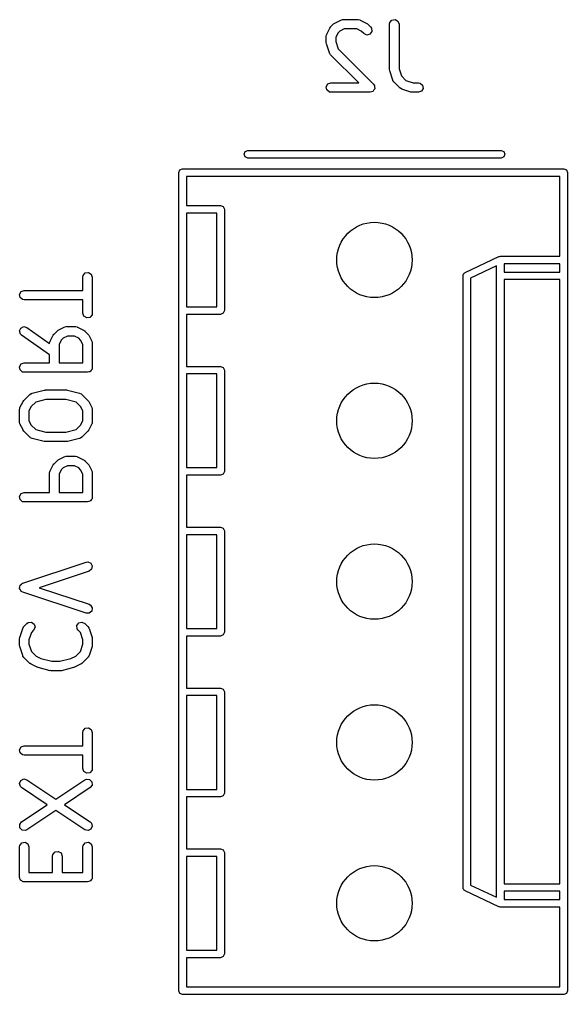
# Model space of a CAD drawing. Extents: x 62 to 228, y -146 to -46.
# Drawn here: x 61.7 to 70.36, y -82.08 to -66.69 of the extents above; entities that cross this region are included whole.
import ezdxf

# ---------------------------------------------------------------- set-up
doc = ezdxf.new("R2010")
doc.units = 0
doc.layers.add('BLACK', color=7, linetype='CONTINUOUS')

msp = doc.modelspace()

# ---------------------------------------------------------------- linework, layer by layer
at = {"layer": 'BLACK', "linetype": 'CONTINUOUS'}
for p, q in [((66.5563, -66.9193), (66.6039, -66.8241)), ((66.6039, -66.8241), (66.6172, -66.8061)), ((66.6172, -66.8061), (66.6179, -66.8046)), ((66.6179, -66.8046), (66.6655, -66.757)), ((66.6655, -66.757), (66.6839, -66.7441)), ((66.6839, -66.7441), (66.685, -66.7429)), ((66.685, -66.7429), (66.7803, -66.6953)), ((66.7803, -66.6953), (66.8052, -66.6879)), ((66.8052, -66.6879), (66.8096, -66.6889)), ((66.8096, -66.6889), (66.8138, -66.6874)), ((66.8138, -66.6874), (67.0519, -66.6874)), ((67.0519, -66.6874), (67.0776, -66.6919)), ((67.0776, -66.6919), (67.081, -66.6948)), ((67.081, -66.6948), (67.0854, -66.6953)), ((67.0854, -66.6953), (67.1807, -66.7429)), ((67.1807, -66.7429), (67.1987, -66.7563)), ((67.1987, -66.7563), (67.2002, -66.757)), ((67.2002, -66.757), (67.2478, -66.8046)), ((67.2478, -66.8046), (67.2627, -66.8259)), ((67.5483, -66.7624), (67.5529, -66.7367)), ((67.5483, -67.4767), (67.5483, -66.7624)), ((67.5529, -66.7367), (67.5858, -66.6974)), ((67.5858, -66.6974), (67.6364, -66.6885)), ((67.6364, -66.6885), (67.6808, -66.7142)), ((67.6808, -66.7142), (67.6983, -66.7624)), ((67.6983, -66.7624), (67.6983, -67.4645)), ((66.5483, -66.9529), (66.5529, -66.9272)), ((66.5483, -67.0481), (66.5483, -66.9529)), ((66.5529, -66.9272), (66.5557, -66.9238)), ((66.5557, -66.9238), (66.5563, -66.9193)), ((66.7326, -66.902), (66.6983, -66.9706)), ((66.6983, -66.9706), (66.6983, -67.0359)), ((66.763, -66.8716), (66.7326, -66.902)), ((66.8315, -66.8374), (66.763, -66.8716)), ((67.0342, -66.8374), (66.8315, -66.8374)), ((67.1027, -66.8716), (67.0342, -66.8374)), ((67.1417, -66.9107), (67.1027, -66.8716)), ((67.1882, -66.9323), (67.1417, -66.9107)), ((67.2378, -66.9191), (67.1882, -66.9323)), ((67.2672, -66.877), (67.2378, -66.9191)), ((67.2627, -66.8259), (67.2672, -66.877)), ((66.5489, -67.0496), (66.5483, -67.0481)), ((66.5522, -67.0718), (66.5489, -67.0496)), ((66.5998, -67.2147), (66.5522, -67.0718)), ((66.6983, -67.0359), (66.7365, -67.1504)), ((66.6026, -67.2182), (66.5998, -67.2147)), ((66.603, -67.2226), (66.6026, -67.2182)), ((66.6179, -67.244), (66.603, -67.2226)), ((67.0613, -67.6874), (66.6179, -67.244)), ((66.7365, -67.1504), (67.2954, -67.7093)), ((67.5489, -67.4782), (67.5483, -67.4767)), ((67.5522, -67.5004), (67.5489, -67.4782)), ((67.5998, -67.6432), (67.5522, -67.5004)), ((67.6983, -67.4645), (67.7365, -67.579)), ((67.7365, -67.579), (67.8067, -67.6492)), ((66.5495, -67.7494), (66.5751, -67.7049)), ((66.5584, -67.7999), (66.5495, -67.7494)), ((66.5751, -67.7049), (66.6233, -67.6874)), ((66.6233, -67.6874), (67.0613, -67.6874)), ((67.2954, -67.7093), (67.3048, -67.7228)), ((67.3048, -67.7228), (67.3073, -67.7249)), ((67.3073, -67.7249), (67.3077, -67.7269)), ((67.3077, -67.7269), (67.3104, -67.7307)), ((67.3104, -67.7307), (67.3123, -67.7532)), ((67.6026, -67.6468), (67.5998, -67.6432)), ((67.603, -67.6512), (67.6026, -67.6468)), ((67.6179, -67.6726), (67.603, -67.6512)), ((67.7132, -67.7678), (67.6179, -67.6726)), ((67.8067, -67.6492), (67.9212, -67.6874)), ((67.9212, -67.6874), (68.0043, -67.6874)), ((68.0043, -67.6874), (68.0299, -67.6919)), ((68.0299, -67.6919), (68.0692, -67.7249)), ((68.0692, -67.7249), (68.0781, -67.7754)), ((66.5977, -67.8329), (66.5584, -67.7999)), ((66.6233, -67.8374), (66.5977, -67.8329)), ((67.2424, -67.8374), (66.6233, -67.8374)), ((67.2636, -67.8297), (67.2424, -67.8374)), ((67.2854, -67.8238), (67.2636, -67.8297)), ((67.2874, -67.821), (67.2854, -67.8238)), ((67.2906, -67.8198), (67.2874, -67.821)), ((67.3019, -67.8003), (67.2906, -67.8198)), ((67.3148, -67.7818), (67.3019, -67.8003)), ((67.3123, -67.7532), (67.3162, -67.7754)), ((67.3162, -67.7754), (67.3145, -67.7784)), ((67.3145, -67.7784), (67.3148, -67.7818)), ((67.7172, -67.7697), (67.7132, -67.7678)), ((67.7196, -67.7735), (67.7172, -67.7697)), ((67.7425, -67.7859), (67.7196, -67.7735)), ((67.8853, -67.8335), (67.7425, -67.7859)), ((67.887, -67.8335), (67.8853, -67.8335)), ((67.909, -67.8374), (67.887, -67.8335)), ((68.0043, -67.8374), (67.909, -67.8374)), ((68.0525, -67.8198), (68.0043, -67.8374)), ((68.0781, -67.7754), (68.0525, -67.8198)), ((65.25, -68.815), (65.2676, -68.7726)), ((65.2676, -68.8574), (65.25, -68.815)), ((65.2676, -68.7726), (65.31, -68.755)), ((65.31, -68.755), (69.31, -68.755)), ((69.31, -68.755), (69.3524, -68.7726)), ((69.3524, -68.7726), (69.37, -68.815)), ((69.37, -68.815), (69.3524, -68.8574)), ((65.31, -68.875), (65.2676, -68.8574)), ((69.31, -68.875), (65.31, -68.875)), ((69.3524, -68.8574), (69.31, -68.875)), ((64.22, -69.105), (64.2376, -69.0626)), ((64.22, -82.025), (64.22, -69.105)), ((64.2376, -69.0626), (64.28, -69.045)), ((64.28, -69.045), (70.3, -69.045)), ((70.3, -69.045), (70.3424, -69.0626)), ((70.3424, -69.0626), (70.36, -69.105)), ((70.36, -69.105), (70.36, -82.025)), ((70.24, -69.165), (64.34, -69.165)), ((64.34, -69.165), (64.34, -69.625)), ((70.24, -70.425), (70.24, -69.165)), ((64.34, -69.625), (64.88, -69.625)), ((64.34, -69.745), (64.34, -71.225)), ((64.82, -69.745), (64.34, -69.745)), ((64.82, -71.225), (64.82, -69.745)), ((64.88, -69.625), (64.9224, -69.6426)), ((64.9224, -69.6426), (64.94, -69.685)), ((64.94, -69.685), (64.94, -71.285)), ((68.7444, -70.6807), (69.2744, -70.4307)), ((69.2744, -70.4307), (69.2877, -70.4301)), ((69.2877, -70.4301), (69.3, -70.425)), ((69.3, -70.425), (70.24, -70.425)), ((69.24, -70.5796), (68.83, -70.773)), ((69.24, -80.5504), (69.24, -70.5796)), ((69.36, -70.545), (69.36, -70.675)), ((70.24, -70.545), (69.36, -70.545)), ((70.24, -70.675), (70.24, -70.545)), ((62.7026, -70.7555), (62.7071, -70.7298)), ((62.7026, -70.9662), (62.7026, -70.7555)), ((62.7071, -70.7298), (62.7401, -70.6905)), ((62.7401, -70.6905), (62.7906, -70.6816)), ((62.7906, -70.6816), (62.8351, -70.7073)), ((62.8351, -70.7073), (62.8526, -70.7555)), ((62.8526, -70.7555), (62.8526, -71.3269)), ((68.71, -70.735), (68.714, -70.7253)), ((68.71, -80.395), (68.71, -70.735)), ((68.7135, -70.7147), (68.7225, -70.7049)), ((68.714, -70.7253), (68.7135, -70.7147)), ((68.7225, -70.7049), (68.7276, -70.6926)), ((68.7276, -70.6926), (68.7373, -70.6885)), ((68.7373, -70.6885), (68.7444, -70.6807)), ((68.83, -70.773), (68.83, -80.357)), ((69.36, -70.675), (70.24, -70.675)), ((69.36, -70.795), (69.36, -80.335)), ((70.24, -70.795), (69.36, -70.795)), ((70.24, -80.335), (70.24, -70.795)), ((61.7294, -70.9837), (61.7776, -70.9662)), ((61.7776, -70.9662), (62.7026, -70.9662)), ((61.7038, -71.0282), (61.7294, -70.9837)), ((61.7127, -71.0787), (61.7038, -71.0282)), ((61.752, -71.1117), (61.7127, -71.0787)), ((61.7776, -71.1162), (61.752, -71.1117)), ((62.7026, -71.1162), (61.7776, -71.1162)), ((62.7026, -71.3269), (62.7026, -71.1162)), ((64.34, -71.225), (64.82, -71.225)), ((64.94, -71.285), (64.9224, -71.3274)), ((62.7202, -71.3751), (62.7026, -71.3269)), ((62.7646, -71.4008), (62.7202, -71.3751)), ((62.8151, -71.3919), (62.7646, -71.4008)), ((62.8481, -71.3526), (62.8151, -71.3919)), ((62.8526, -71.3269), (62.8481, -71.3526)), ((64.88, -71.345), (64.34, -71.345)), ((64.34, -71.345), (64.34, -72.165)), ((64.9224, -71.3274), (64.88, -71.345)), ((61.7029, -71.6061), (61.7246, -71.5596)), ((61.7246, -71.5596), (61.7711, -71.5379)), ((61.7711, -71.5379), (61.8206, -71.5512)), ((61.8206, -71.5512), (62.179, -71.802)), ((62.296, -71.6072), (62.3144, -71.5943)), ((62.3144, -71.5943), (62.3155, -71.5932)), ((62.3155, -71.5932), (62.4107, -71.5455)), ((62.4107, -71.5455), (62.4357, -71.5381)), ((62.4357, -71.5381), (62.4401, -71.5392)), ((62.4401, -71.5392), (62.4443, -71.5376)), ((62.4443, -71.5376), (62.5871, -71.5376)), ((62.5871, -71.5376), (62.6128, -71.5421)), ((62.6128, -71.5421), (62.6162, -71.545)), ((62.6162, -71.545), (62.6207, -71.5455)), ((62.6207, -71.5455), (62.7159, -71.5932)), ((62.7159, -71.5932), (62.7339, -71.6065)), ((61.7162, -71.6556), (61.7029, -71.6061)), ((61.7346, -71.6741), (61.7162, -71.6556)), ((62.1788, -71.985), (61.7346, -71.6741)), ((62.1867, -71.7696), (62.2343, -71.6743)), ((62.2343, -71.6743), (62.2477, -71.6563)), ((62.2477, -71.6563), (62.2484, -71.6548)), ((62.2484, -71.6548), (62.296, -71.6072)), ((62.3631, -71.7523), (62.3288, -71.8208)), ((62.3935, -71.7219), (62.3631, -71.7523)), ((62.462, -71.6876), (62.3935, -71.7219)), ((62.5694, -71.6876), (62.462, -71.6876)), ((62.638, -71.7219), (62.5694, -71.6876)), ((62.6684, -71.7523), (62.638, -71.7219)), ((62.7026, -71.8208), (62.6684, -71.7523)), ((62.7339, -71.6065), (62.7354, -71.6072)), ((62.7354, -71.6072), (62.783, -71.6548)), ((62.783, -71.6548), (62.7959, -71.6732)), ((62.7959, -71.6732), (62.7971, -71.6743)), ((62.7971, -71.6743), (62.8447, -71.7696)), ((62.179, -71.802), (62.1833, -71.7774)), ((62.1833, -71.7774), (62.1862, -71.774)), ((62.1862, -71.774), (62.1867, -71.7696)), ((62.3288, -71.8208), (62.3288, -72.109)), ((62.7026, -72.109), (62.7026, -71.8208)), ((62.8447, -71.7696), (62.8521, -71.7945)), ((62.8521, -71.7945), (62.8511, -71.7989)), ((62.8511, -71.7989), (62.8526, -71.8031)), ((62.8526, -71.8031), (62.8526, -72.184)), ((62.1788, -72.109), (62.1788, -71.985)), ((61.7038, -72.171), (61.7294, -72.1266)), ((61.7127, -72.2215), (61.7038, -72.171)), ((61.7294, -72.1266), (61.7776, -72.109)), ((61.7776, -72.109), (62.1788, -72.109)), ((62.3288, -72.109), (62.7026, -72.109)), ((62.8481, -72.2097), (62.8356, -72.2246)), ((62.8498, -72.2), (62.8481, -72.2097)), ((62.8515, -72.1971), (62.8498, -72.2)), ((62.8526, -72.184), (62.8509, -72.1938)), ((62.8509, -72.1938), (62.8515, -72.1971)), ((64.34, -72.165), (64.88, -72.165)), ((64.88, -72.165), (64.9224, -72.1826)), ((64.9224, -72.1826), (64.94, -72.225)), ((61.752, -72.2545), (61.7127, -72.2215)), ((61.7776, -72.259), (61.752, -72.2545)), ((62.7776, -72.259), (61.7776, -72.259)), ((62.7959, -72.2524), (62.7776, -72.259)), ((62.8151, -72.249), (62.7959, -72.2524)), ((62.8195, -72.2438), (62.8151, -72.249)), ((62.8258, -72.2415), (62.8195, -72.2438)), ((62.8356, -72.2246), (62.8258, -72.2415)), ((64.34, -72.285), (64.34, -73.765)), ((64.82, -72.285), (64.34, -72.285)), ((64.82, -73.765), (64.82, -72.285)), ((64.94, -72.225), (64.94, -73.825)), ((61.7722, -72.7024), (61.8674, -72.6072)), ((61.8674, -72.6072), (61.8888, -72.5923)), ((61.8888, -72.5923), (61.8962, -72.5916)), ((61.8962, -72.5916), (61.9023, -72.5875)), ((61.9023, -72.5875), (62.0928, -72.5399)), ((62.0928, -72.5399), (62.1077, -72.5388)), ((62.1077, -72.5388), (62.111, -72.5376)), ((62.111, -72.5376), (62.4443, -72.5376)), ((62.4443, -72.5376), (62.459, -72.5402)), ((62.459, -72.5402), (62.4625, -72.5399)), ((62.4625, -72.5399), (62.653, -72.5875)), ((62.653, -72.5875), (62.6767, -72.5981)), ((62.6767, -72.5981), (62.6811, -72.6041)), ((62.6811, -72.6041), (62.6878, -72.6072)), ((62.6878, -72.6072), (62.783, -72.7024)), ((61.7026, -72.8507), (61.7071, -72.8251)), ((61.7071, -72.8251), (61.71, -72.8216)), ((61.71, -72.8216), (61.7105, -72.8172)), ((61.7105, -72.8172), (61.7582, -72.7219)), ((61.7582, -72.7219), (61.7715, -72.7039)), ((61.7715, -72.7039), (61.7722, -72.7024)), ((61.8869, -72.7999), (61.8526, -72.8684)), ((61.9588, -72.728), (61.8869, -72.7999)), ((62.1202, -72.6876), (61.9588, -72.728)), ((62.4351, -72.6876), (62.1202, -72.6876)), ((62.5964, -72.728), (62.4351, -72.6876)), ((62.6684, -72.7999), (62.5964, -72.728)), ((62.7026, -72.8684), (62.6684, -72.7999)), ((62.783, -72.7024), (62.7959, -72.7208)), ((62.7959, -72.7208), (62.7971, -72.7219)), ((62.7971, -72.7219), (62.8447, -72.8172)), ((62.8447, -72.8172), (62.8521, -72.8421)), ((61.7026, -73.0412), (61.7026, -72.8507)), ((61.8526, -72.8684), (61.8526, -73.0235)), ((62.7026, -73.0235), (62.7026, -72.8684)), ((62.8521, -72.8421), (62.8511, -72.8465)), ((62.8511, -72.8465), (62.8526, -72.8507)), ((62.8526, -72.8507), (62.8526, -73.0412)), ((61.7042, -73.0454), (61.7026, -73.0412)), ((61.7031, -73.0498), (61.7042, -73.0454)), ((61.7105, -73.0747), (61.7031, -73.0498)), ((61.7582, -73.17), (61.7105, -73.0747)), ((61.8526, -73.0235), (61.8869, -73.092)), ((61.8869, -73.092), (61.9588, -73.1639)), ((62.5964, -73.1639), (62.6684, -73.092)), ((62.6684, -73.092), (62.7026, -73.0235)), ((62.8447, -73.0747), (62.7971, -73.17)), ((62.8452, -73.0703), (62.8447, -73.0747)), ((62.8481, -73.0668), (62.8452, -73.0703)), ((62.8526, -73.0412), (62.8481, -73.0668)), ((61.7593, -73.1711), (61.7582, -73.17)), ((61.7722, -73.1895), (61.7593, -73.1711)), ((61.8674, -73.2847), (61.7722, -73.1895)), ((61.8742, -73.2878), (61.8674, -73.2847)), ((61.8785, -73.2938), (61.8742, -73.2878)), ((61.9588, -73.1639), (62.1202, -73.2043)), ((62.1202, -73.2043), (62.4351, -73.2043)), ((62.4351, -73.2043), (62.5964, -73.1639)), ((62.6878, -73.2847), (62.6665, -73.2996)), ((62.783, -73.1895), (62.6878, -73.2847)), ((62.7837, -73.188), (62.783, -73.1895)), ((62.7971, -73.17), (62.7837, -73.188)), ((61.9023, -73.3044), (61.8785, -73.2938)), ((62.0928, -73.352), (61.9023, -73.3044)), ((62.0962, -73.3517), (62.0928, -73.352)), ((62.111, -73.3543), (62.0962, -73.3517)), ((62.4443, -73.3543), (62.111, -73.3543)), ((62.4475, -73.3531), (62.4443, -73.3543)), ((62.4625, -73.352), (62.4475, -73.3531)), ((62.653, -73.3044), (62.4625, -73.352)), ((62.6591, -73.3003), (62.653, -73.3044)), ((62.6665, -73.2996), (62.6591, -73.3003)), ((62.3155, -73.6408), (62.4107, -73.5932)), ((62.4107, -73.5932), (62.4357, -73.5857)), ((62.4357, -73.5857), (62.4401, -73.5868)), ((62.4401, -73.5868), (62.4443, -73.5852)), ((62.4443, -73.5852), (62.5871, -73.5852)), ((62.5871, -73.5852), (62.6128, -73.5898)), ((62.6128, -73.5898), (62.6162, -73.5926)), ((62.6162, -73.5926), (62.6207, -73.5932)), ((62.6207, -73.5932), (62.7159, -73.6408)), ((62.1867, -73.8172), (62.2343, -73.7219)), ((62.2343, -73.7219), (62.2477, -73.7039)), ((62.2477, -73.7039), (62.2484, -73.7024)), ((62.2484, -73.7024), (62.296, -73.6548)), ((62.296, -73.6548), (62.3144, -73.642)), ((62.3144, -73.642), (62.3155, -73.6408)), ((62.462, -73.7352), (62.3935, -73.7695)), ((62.5694, -73.7352), (62.462, -73.7352)), ((62.638, -73.7695), (62.5694, -73.7352)), ((62.7159, -73.6408), (62.7339, -73.6541)), ((62.7339, -73.6541), (62.7354, -73.6548)), ((62.7354, -73.6548), (62.783, -73.7024)), ((62.783, -73.7024), (62.7959, -73.7208)), ((62.7959, -73.7208), (62.7971, -73.7219)), ((62.7971, -73.7219), (62.8447, -73.8172)), ((62.1788, -73.8507), (62.1833, -73.8251)), ((62.1788, -74.1567), (62.1788, -73.8507)), ((62.1833, -73.8251), (62.1862, -73.8216)), ((62.1862, -73.8216), (62.1867, -73.8172)), ((62.3631, -73.7999), (62.3288, -73.8684)), ((62.3288, -73.8684), (62.3288, -74.1567)), ((62.3935, -73.7695), (62.3631, -73.7999)), ((62.6684, -73.7999), (62.638, -73.7695)), ((62.7026, -73.8684), (62.6684, -73.7999)), ((62.7026, -74.1567), (62.7026, -73.8684)), ((62.8447, -73.8172), (62.8521, -73.8421)), ((62.8521, -73.8421), (62.8511, -73.8465)), ((62.8511, -73.8465), (62.8526, -73.8507)), ((62.8526, -73.8507), (62.8526, -74.2317)), ((64.34, -73.765), (64.82, -73.765)), ((64.88, -73.885), (64.34, -73.885)), ((64.34, -73.885), (64.34, -74.705)), ((64.9224, -73.8674), (64.88, -73.885)), ((64.94, -73.825), (64.9224, -73.8674)), ((61.7038, -74.2186), (61.7294, -74.1742)), ((61.7294, -74.1742), (61.7776, -74.1567)), ((61.7776, -74.1567), (62.1788, -74.1567)), ((62.3288, -74.1567), (62.7026, -74.1567)), ((61.7127, -74.2692), (61.7038, -74.2186)), ((61.752, -74.3021), (61.7127, -74.2692)), ((61.7776, -74.3067), (61.752, -74.3021)), ((62.7776, -74.3067), (61.7776, -74.3067)), ((62.7959, -74.3), (62.7776, -74.3067)), ((62.8151, -74.2966), (62.7959, -74.3)), ((62.8195, -74.2914), (62.8151, -74.2966)), ((62.8258, -74.2891), (62.8195, -74.2914)), ((62.8356, -74.2722), (62.8258, -74.2891)), ((62.8481, -74.2573), (62.8356, -74.2722)), ((62.8498, -74.2476), (62.8481, -74.2573)), ((62.8515, -74.2447), (62.8498, -74.2476)), ((62.8526, -74.2317), (62.8509, -74.2414)), ((62.8509, -74.2414), (62.8515, -74.2447)), ((64.34, -74.705), (64.88, -74.705)), ((64.34, -74.825), (64.34, -76.305)), ((64.82, -74.825), (64.34, -74.825)), ((64.82, -76.305), (64.82, -74.825)), ((64.88, -74.705), (64.9224, -74.7226)), ((64.9224, -74.7226), (64.94, -74.765)), ((64.94, -74.765), (64.94, -76.365)), ((61.7539, -75.5891), (62.7539, -75.2558)), ((62.7539, -75.2558), (62.7797, -75.2519)), ((62.7797, -75.2519), (62.8274, -75.2708)), ((62.8274, -75.2708), (62.8518, -75.3159)), ((62.8013, -75.3981), (62.0148, -75.6602)), ((62.8415, -75.3662), (62.8013, -75.3981)), ((62.8518, -75.3159), (62.8415, -75.3662)), ((61.7323, -75.6062), (61.7501, -75.5905)), ((61.7501, -75.5905), (61.7522, -75.5904)), ((61.7522, -75.5904), (61.7539, -75.5891)), ((61.7034, -75.6712), (61.7082, -75.648)), ((61.7045, -75.6731), (61.7034, -75.6712)), ((61.7041, -75.6753), (61.7045, -75.6731)), ((61.7166, -75.6955), (61.7041, -75.6753)), ((61.7082, -75.648), (61.7117, -75.6245)), ((61.7117, -75.6245), (61.7133, -75.6231)), ((61.7133, -75.6231), (61.7137, -75.621)), ((61.7137, -75.621), (61.7323, -75.6062)), ((61.7279, -75.7164), (61.7166, -75.6955)), ((61.7299, -75.7171), (61.7279, -75.7164)), ((61.731, -75.719), (61.7299, -75.7171)), ((61.7539, -75.7314), (61.731, -75.719)), ((62.7539, -76.0647), (61.7539, -75.7314)), ((62.0148, -75.6602), (62.8013, -75.9224)), ((62.8052, -76.0633), (62.7539, -76.0647)), ((62.8013, -75.9224), (62.8242, -75.9348)), ((62.8436, -76.0293), (62.8052, -76.0633)), ((62.8242, -75.9348), (62.8511, -75.9785)), ((62.8511, -75.9785), (62.8436, -76.0293)), ((61.8198, -76.2263), (61.8412, -76.2113)), ((61.8412, -76.2113), (61.8923, -76.2068)), ((61.8923, -76.2068), (61.9343, -76.2363)), ((62.6099, -76.2599), (62.6394, -76.2178)), ((62.6394, -76.2178), (62.6889, -76.2046)), ((62.6889, -76.2046), (62.7354, -76.2263)), ((61.7065, -76.446), (61.7541, -76.3032)), ((61.7541, -76.3032), (61.7665, -76.2803)), ((61.7665, -76.2803), (61.7703, -76.2779)), ((61.7703, -76.2779), (61.7722, -76.2739)), ((61.7722, -76.2739), (61.8198, -76.2263)), ((61.8908, -76.3674), (61.8526, -76.4819)), ((61.9259, -76.3323), (61.8908, -76.3674)), ((61.9476, -76.2858), (61.9259, -76.3323)), ((61.9343, -76.2363), (61.9476, -76.2858)), ((62.6144, -76.311), (62.6099, -76.2599)), ((62.6293, -76.3323), (62.6144, -76.311)), ((62.6644, -76.3674), (62.6293, -76.3323)), ((62.7026, -76.4819), (62.6644, -76.3674)), ((62.7354, -76.2263), (62.783, -76.2739)), ((62.783, -76.2739), (62.798, -76.2952)), ((62.798, -76.2952), (62.7984, -76.2997)), ((62.7984, -76.2997), (62.8012, -76.3032)), ((62.8012, -76.3032), (62.8488, -76.446)), ((64.34, -76.305), (64.82, -76.305)), ((64.94, -76.365), (64.9224, -76.4074)), ((61.7026, -76.4698), (61.7065, -76.4477)), ((61.7026, -76.565), (61.7026, -76.4698)), ((61.7065, -76.4477), (61.7065, -76.446)), ((61.8526, -76.4819), (61.8526, -76.5528)), ((62.7026, -76.5528), (62.7026, -76.4819)), ((62.8488, -76.446), (62.8521, -76.4682)), ((62.8521, -76.4682), (62.8526, -76.4698)), ((62.8526, -76.4698), (62.8526, -76.565)), ((64.88, -76.425), (64.34, -76.425)), ((64.34, -76.425), (64.34, -77.245)), ((64.9224, -76.4074), (64.88, -76.425)), ((61.7032, -76.5665), (61.7026, -76.565)), ((61.7065, -76.5887), (61.7032, -76.5665)), ((61.7541, -76.7316), (61.7065, -76.5887)), ((61.8526, -76.5528), (61.8908, -76.6673)), ((61.8908, -76.6673), (61.9649, -76.7415)), ((62.5903, -76.7415), (62.6644, -76.6673)), ((62.6644, -76.6673), (62.7026, -76.5528)), ((62.8488, -76.5887), (62.8012, -76.7316)), ((62.8526, -76.565), (62.8487, -76.5871)), ((62.8487, -76.5871), (62.8488, -76.5887)), ((61.7569, -76.7351), (61.7541, -76.7316)), ((61.7573, -76.7396), (61.7569, -76.7351)), ((61.7722, -76.7609), (61.7573, -76.7396)), ((61.8674, -76.8561), (61.7722, -76.7609)), ((61.9649, -76.7415), (62.0419, -76.7799)), ((62.0419, -76.7799), (62.2154, -76.8233)), ((62.2154, -76.8233), (62.3398, -76.8233)), ((62.3398, -76.8233), (62.5133, -76.7799)), ((62.5133, -76.7799), (62.5903, -76.7415)), ((62.783, -76.7609), (62.6878, -76.8561)), ((62.7849, -76.7568), (62.783, -76.7609)), ((62.7887, -76.7545), (62.7849, -76.7568)), ((62.8012, -76.7316), (62.7887, -76.7545)), ((61.8689, -76.8568), (61.8674, -76.8561)), ((61.8869, -76.8702), (61.8689, -76.8568)), ((61.9822, -76.9178), (61.8869, -76.8702)), ((61.9857, -76.9182), (61.9822, -76.9178)), ((61.9975, -76.9235), (61.9857, -76.9182)), ((62.188, -76.9711), (61.9975, -76.9235)), ((62.1914, -76.9707), (62.188, -76.9711)), ((62.2062, -76.9733), (62.1914, -76.9707)), ((62.349, -76.9733), (62.2062, -76.9733)), ((62.3523, -76.9721), (62.349, -76.9733)), ((62.3672, -76.9711), (62.3523, -76.9721)), ((62.5577, -76.9235), (62.3672, -76.9711)), ((62.5607, -76.9215), (62.5577, -76.9235)), ((62.5731, -76.9178), (62.5607, -76.9215)), ((62.6683, -76.8702), (62.5731, -76.9178)), ((62.6694, -76.869), (62.6683, -76.8702)), ((62.6878, -76.8561), (62.6694, -76.869)), ((64.34, -77.245), (64.88, -77.245)), ((64.88, -77.245), (64.9224, -77.2626)), ((64.9224, -77.2626), (64.94, -77.305)), ((64.34, -77.365), (64.34, -78.845)), ((64.82, -77.365), (64.34, -77.365)), ((64.82, -78.845), (64.82, -77.365)), ((64.94, -77.305), (64.94, -78.905)), ((62.7071, -77.9203), (62.7401, -77.881)), ((62.7401, -77.881), (62.7906, -77.8721)), ((62.7906, -77.8721), (62.8351, -77.8977)), ((62.8351, -77.8977), (62.8526, -77.946)), ((62.7026, -77.946), (62.7071, -77.9203)), ((62.7026, -78.1567), (62.7026, -77.946)), ((62.8526, -77.946), (62.8526, -78.5174)), ((61.7038, -78.2186), (61.7294, -78.1742)), ((61.7127, -78.2692), (61.7038, -78.2186)), ((61.7294, -78.1742), (61.7776, -78.1567)), ((61.7776, -78.1567), (62.7026, -78.1567)), ((61.752, -78.3021), (61.7127, -78.2692)), ((61.7776, -78.3067), (61.752, -78.3021)), ((62.7026, -78.3067), (61.7776, -78.3067)), ((62.7026, -78.5174), (62.7026, -78.3067)), ((62.7202, -78.5656), (62.7026, -78.5174)), ((62.8526, -78.5174), (62.8481, -78.543)), ((61.7234, -78.7037), (61.7694, -78.6809)), ((61.7694, -78.6809), (61.8192, -78.6931)), ((62.7646, -78.5912), (62.7202, -78.5656)), ((62.8151, -78.5823), (62.7646, -78.5912)), ((62.8481, -78.543), (62.8151, -78.5823)), ((61.7028, -78.7506), (61.7234, -78.7037)), ((61.7172, -78.7999), (61.7028, -78.7506)), ((61.736, -78.8179), (61.7172, -78.7999)), ((62.1424, -79.0888), (61.736, -78.8179)), ((61.8192, -78.6931), (62.2776, -78.9987)), ((62.2776, -78.9987), (62.736, -78.6931)), ((62.8192, -78.8179), (62.4128, -79.0888)), ((62.736, -78.6931), (62.7599, -78.6826)), ((62.7599, -78.6826), (62.8109, -78.6882)), ((62.8109, -78.6882), (62.8463, -78.7253)), ((62.8496, -78.7765), (62.8192, -78.8179)), ((62.8463, -78.7253), (62.8496, -78.7765)), ((64.34, -78.845), (64.82, -78.845)), ((64.88, -78.965), (64.34, -78.965)), ((64.34, -78.965), (64.34, -79.785)), ((64.9224, -78.9474), (64.88, -78.965)), ((64.94, -78.905), (64.9224, -78.9474)), ((61.736, -79.3597), (62.1424, -79.0888)), ((62.4128, -79.0888), (62.8192, -79.3597)), ((62.2776, -79.1789), (61.8192, -79.4845)), ((62.736, -79.4845), (62.2776, -79.1789)), ((61.7056, -79.4011), (61.736, -79.3597)), ((61.7089, -79.4523), (61.7056, -79.4011)), ((62.8192, -79.3597), (62.8381, -79.3777)), ((62.8525, -79.427), (62.8319, -79.4739)), ((62.8381, -79.3777), (62.8525, -79.427)), ((61.7444, -79.4894), (61.7089, -79.4523)), ((61.7954, -79.495), (61.7444, -79.4894)), ((61.8192, -79.4845), (61.7954, -79.495)), ((62.7859, -79.4967), (62.736, -79.4845)), ((62.8319, -79.4739), (62.7859, -79.4967)), ((61.7026, -79.7555), (61.7071, -79.7298)), ((61.7026, -80.2317), (61.7026, -79.7555)), ((61.7071, -79.7298), (61.7401, -79.6905)), ((61.7401, -79.6905), (61.7906, -79.6816)), ((61.7906, -79.6816), (61.8351, -79.7073)), ((61.8351, -79.7073), (61.8526, -79.7555)), ((61.8526, -79.7555), (61.8526, -80.1567)), ((62.7026, -79.7555), (62.7071, -79.7298)), ((62.7026, -80.1567), (62.7026, -79.7555)), ((62.7071, -79.7298), (62.7401, -79.6905)), ((62.7401, -79.6905), (62.7906, -79.6816)), ((62.7906, -79.6816), (62.8351, -79.7073)), ((62.8351, -79.7073), (62.8526, -79.7555)), ((62.8526, -79.7555), (62.8526, -80.2317)), ((62.2264, -79.8983), (62.231, -79.8727)), ((62.2264, -80.1567), (62.2264, -79.8983)), ((62.231, -79.8727), (62.2639, -79.8334)), ((62.2639, -79.8334), (62.3145, -79.8245)), ((62.3145, -79.8245), (62.3589, -79.8501)), ((62.3589, -79.8501), (62.3764, -79.8983)), ((62.3764, -79.8983), (62.3764, -80.1567)), ((64.34, -79.785), (64.88, -79.785)), ((64.34, -79.905), (64.34, -81.385)), ((64.82, -79.905), (64.34, -79.905)), ((64.82, -81.385), (64.82, -79.905)), ((64.88, -79.785), (64.9224, -79.8026)), ((64.9224, -79.8026), (64.94, -79.845)), ((64.94, -79.845), (64.94, -81.445)), ((61.8526, -80.1567), (62.2264, -80.1567)), ((62.3764, -80.1567), (62.7026, -80.1567)), ((61.7093, -80.25), (61.7026, -80.2317)), ((61.7127, -80.2692), (61.7093, -80.25)), ((61.7179, -80.2735), (61.7127, -80.2692)), ((61.7202, -80.2799), (61.7179, -80.2735)), ((61.737, -80.2896), (61.7202, -80.2799)), ((61.752, -80.3021), (61.737, -80.2896)), ((61.7617, -80.3039), (61.752, -80.3021)), ((61.7646, -80.3055), (61.7617, -80.3039)), ((61.7679, -80.3049), (61.7646, -80.3055)), ((61.7776, -80.3067), (61.7679, -80.3049)), ((62.7776, -80.3067), (61.7776, -80.3067)), ((62.7959, -80.3), (62.7776, -80.3067)), ((62.8151, -80.2966), (62.7959, -80.3)), ((62.8195, -80.2914), (62.8151, -80.2966)), ((62.8258, -80.2891), (62.8195, -80.2914)), ((62.8356, -80.2722), (62.8258, -80.2891)), ((62.8481, -80.2573), (62.8356, -80.2722)), ((62.8498, -80.2476), (62.8481, -80.2573)), ((62.8515, -80.2447), (62.8498, -80.2476)), ((62.8526, -80.2317), (62.8509, -80.2414)), ((62.8509, -80.2414), (62.8515, -80.2447)), ((68.83, -80.357), (69.24, -80.5504)), ((69.36, -80.335), (70.24, -80.335)), ((68.714, -80.4047), (68.71, -80.395)), ((68.7135, -80.4153), (68.714, -80.4047)), ((68.7225, -80.4251), (68.7135, -80.4153)), ((68.7276, -80.4374), (68.7225, -80.4251)), ((68.7373, -80.4415), (68.7276, -80.4374)), ((68.7444, -80.4493), (68.7373, -80.4415)), ((69.2744, -80.6993), (68.7444, -80.4493)), ((69.36, -80.455), (69.36, -80.585)), ((70.24, -80.455), (69.36, -80.455)), ((70.24, -80.585), (70.24, -80.455)), ((69.36, -80.585), (70.24, -80.585)), ((69.2877, -80.6999), (69.2744, -80.6993)), ((69.3, -80.705), (69.2877, -80.6999)), ((70.24, -80.705), (69.3, -80.705)), ((70.24, -81.965), (70.24, -80.705)), ((64.34, -81.385), (64.82, -81.385)), ((64.94, -81.445), (64.9224, -81.4874)), ((64.88, -81.505), (64.34, -81.505)), ((64.34, -81.505), (64.34, -81.965)), ((64.9224, -81.4874), (64.88, -81.505)), ((64.2376, -82.0674), (64.22, -82.025)), ((64.28, -82.085), (64.2376, -82.0674)), ((64.34, -81.965), (70.24, -81.965)), ((70.3424, -82.0674), (70.3, -82.085)), ((70.36, -82.025), (70.3424, -82.0674)), ((70.3, -82.085), (64.28, -82.085))]:
    msp.add_line(p, q, dxfattribs=at)
at = {"layer": 'BLACK'}
for centre in [(67.31, -70.485), (67.31, -73.025), (67.31, -75.565), (67.31, -78.105), (67.31, -80.645)]:
    msp.add_circle(centre, 0.595, dxfattribs=at)

doc.saveas('drawing.dxf')
